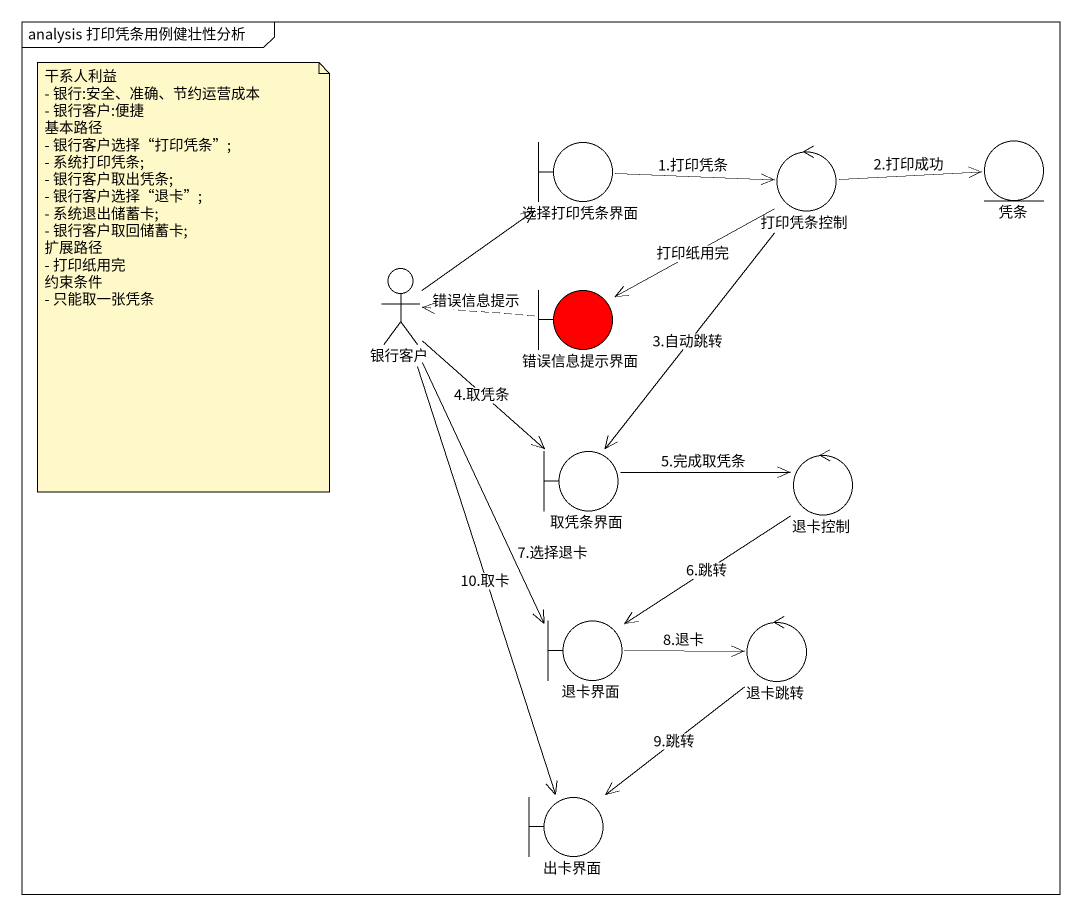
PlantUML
@startuml
mainframe analysis 打印凭条用例健壮性分析
boundary 选择打印凭条界面
control 打印凭条控制
entity 凭条
actor 银行客户
boundary 错误信息提示界面 #FF0000
boundary 取凭条界面
control 退卡控制
boundary 退卡界面
control 退卡跳转
boundary 出卡界面
选择打印凭条界面 -right-> 打印凭条控制 : 1.打印凭条
打印凭条控制 -right-> 凭条 : 2.打印成功
打印凭条控制 --> 错误信息提示界面 : 打印纸用完
打印凭条控制 --> 取凭条界面 : 3.自动跳转
银行客户 -up-> 选择打印凭条界面
银行客户 --> 取凭条界面 : 4.取凭条
银行客户 --> 退卡界面 : 7.选择退卡
银行客户 --> 出卡界面 : 10.取卡
错误信息提示界面 .left.> 银行客户 : 错误信息提示
取凭条界面 -right-> 退卡控制 : 5.完成取凭条
退卡控制 --> 退卡界面 : 6.跳转
退卡界面 -right-> 退卡跳转 : 8.退卡
退卡跳转 --> 出卡界面 : 9.跳转
note as N1
  干系人利益
  - 银行:安全、准确、节约运营成本
  - 银行客户:便捷
  基本路径
  - 银行客户选择“打印凭条”;
  - 系统打印凭条;
  - 银行客户取出凭条;
  - 银行客户选择“退卡”;
  - 系统退出储蓄卡;
  - 银行客户取回储蓄卡;
  扩展路径
  - 打印纸用完
  约束条件
  - 只能取一张凭条
end note
@enduml
